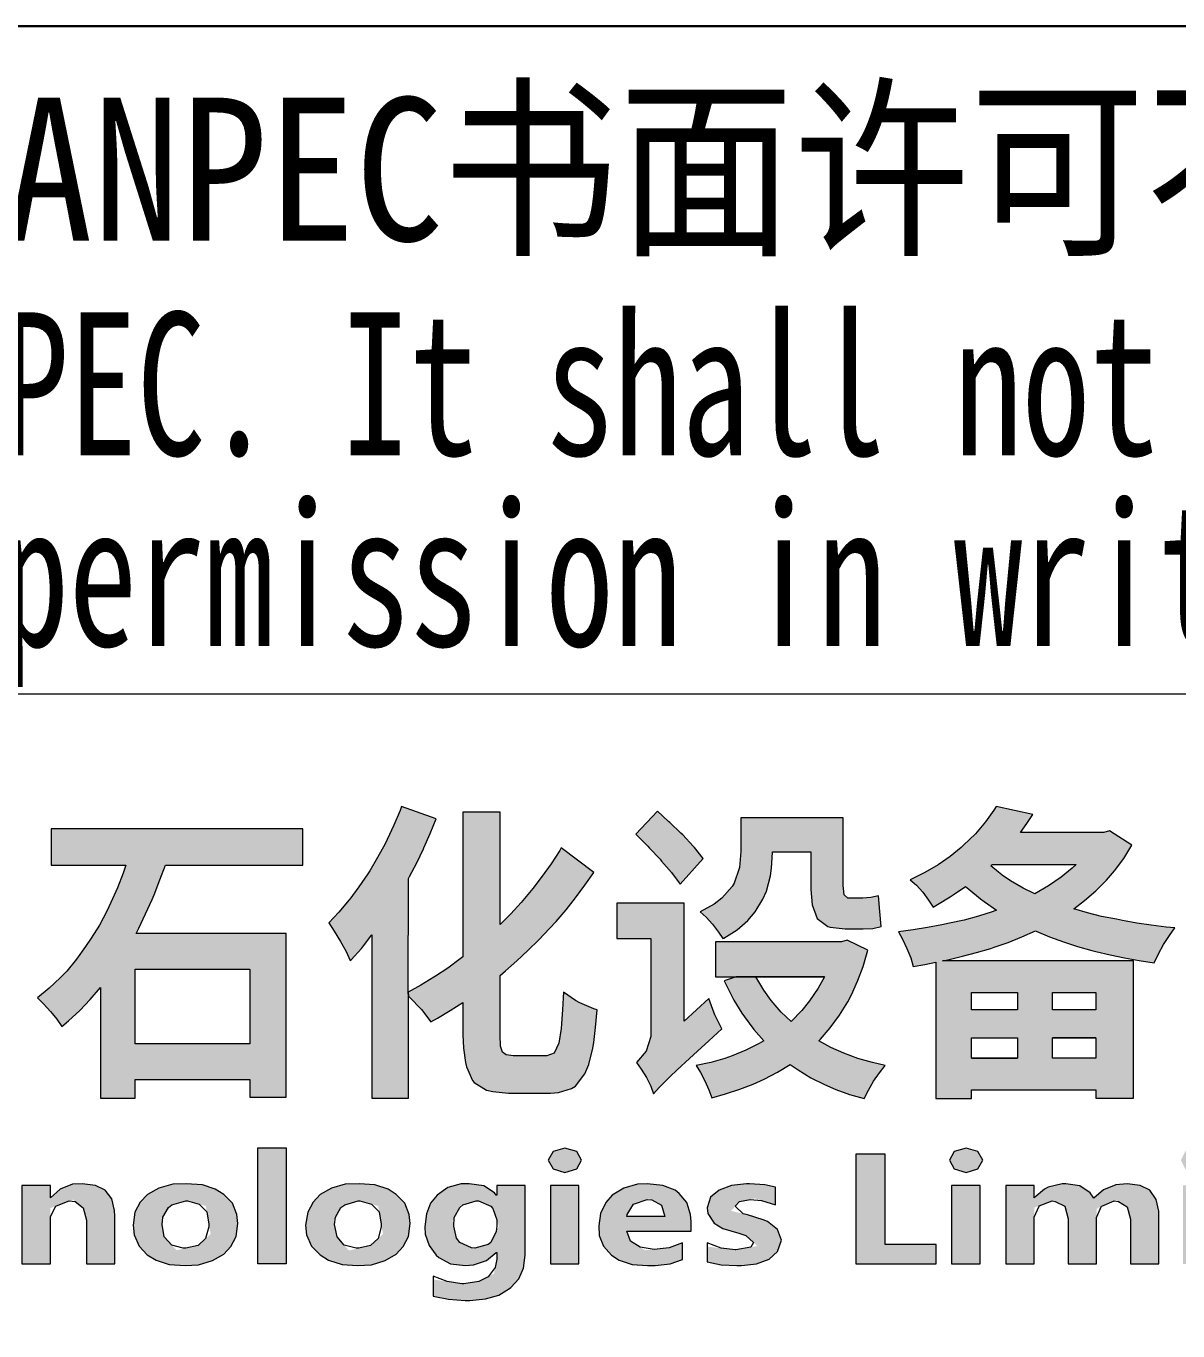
# Model space of a CAD drawing. Header units: millimetres. Extents: x 2135 to 2555, y 1580 to 1877.
# Drawn here: x 2479.14 to 2503.31, y 1627.4 to 1654.77 of the extents above; entities that cross this region are included whole.
import ezdxf
from ezdxf.enums import TextEntityAlignment as Align

# ---------------------------------------------------------------- set-up
doc = ezdxf.new("R2010")
doc.units = ezdxf.units.MM
for name, color, linetype, lineweight in [('1粗实线', 7, 'Continuous', 30), ('7文本', 2, 'Continuous', 18), ('8标注', 3, 'Continuous', 18), ('9图表', 4, 'Continuous', 18)]:
    doc.layers.add(name, color=color, linetype=linetype, lineweight=lineweight)
doc.layers.add('LOGO 1', color=7, linetype='Continuous', true_color=0x1e2380)
doc.styles.add('lanpec', font='bpec_e.shx', dxfattribs={"width": 0.75, "bigfont": 'hztxt.shx'})
doc.styles.add('黑体', font='simhei.ttf', dxfattribs={"width": 1.5})

# ---------------------------------------------------------------- blocks, each defined once
blk = doc.blocks.new('蓝滨LOGO')
at = {"layer": 'LOGO 1'}
h = blk.add_hatch(color=256, dxfattribs=at)
h.dxf.hatch_style = 1
h.paths.add_polyline_path([(50.98, 8.835), (51.001, 8.877), (51.156, 9.166), (51.3, 9.46), (51.306, 9.481), (51.44, 9.78), (51.564, 10.085), (50.836, 10.348), (50.805, 10.26), (50.676, 9.956), (50.536, 9.656), (50.49, 9.563), (50.335, 9.274), (50.17, 8.995), (50.129, 8.934), (49.943, 8.66), (49.752, 8.402), (49.736, 8.386), (49.52, 8.128), (49.308, 7.906), (49.422, 7.731), (49.556, 7.514), (49.674, 7.302), (49.762, 7.117), (49.778, 7.132), (49.994, 7.37), (50.015, 7.395), (50.216, 7.653), (50.216, 4.226), (50.98, 4.226), (50.98, 6.368), (50.975, 6.451)])
h.paths.add_polyline_path([(53.257, 7.106), (53.489, 7.323), (53.716, 7.55), (53.943, 7.788), (54.082, 7.937), (54.289, 8.18), (54.49, 8.433), (54.686, 8.696), (54.872, 8.964), (54.186, 9.475), (54.155, 9.419), (53.974, 9.145), (53.788, 8.882), (53.592, 8.624), (53.556, 8.583), (53.344, 8.335), (53.128, 8.097), (52.906, 7.87), (52.906, 10.224), (52.126, 10.224), (52.126, 7.194), (52.064, 7.148), (51.806, 6.957), (51.553, 6.786), (51.517, 6.766), (51.244, 6.6), (50.975, 6.451), (50.98, 6.368), (51.016, 6.332), (51.244, 6.1), (51.254, 6.089), (51.45, 5.831), (51.589, 5.904), (51.858, 6.064), (52.126, 6.234), (52.126, 5.563), (52.137, 5.279), (52.178, 4.975), (52.198, 4.887), (52.328, 4.598), (52.358, 4.556), (52.622, 4.396), (52.751, 4.366), (53.081, 4.335), (53.959, 4.335), (54.129, 4.35), (54.402, 4.433), (54.485, 4.484), (54.686, 4.737), (54.769, 4.933), (54.852, 5.279), (54.872, 5.393), (54.908, 5.713), (54.939, 6.079), (54.872, 6.1), (54.578, 6.229), (54.485, 6.28), (54.232, 6.451), (54.217, 6.089), (54.196, 5.79), (54.186, 5.692), (54.139, 5.382), (54.041, 5.171), (53.886, 5.114), (53.179, 5.114), (53.035, 5.135), (52.952, 5.191), (52.916, 5.32), (52.906, 5.553), (52.906, 6.802), (53.019, 6.9)])
h = blk.add_hatch(color=256, dxfattribs=at)
h.dxf.hatch_style = 1
h.paths.add_polyline_path([(56.767, 8.319), (55.352, 8.319), (55.352, 7.576), (56.07, 7.576), (56.07, 5.615), (56.065, 5.522), (55.972, 5.217), (55.765, 4.975), (55.868, 4.84), (55.977, 4.665), (56.07, 4.479), (56.126, 4.319), (56.245, 4.453), (56.467, 4.675), (56.622, 4.82), (56.88, 5.062), (57.05, 5.217), (57.283, 5.429), (57.556, 5.682), (57.412, 5.976), (57.396, 6.012), (57.283, 6.322), (56.767, 5.847)])
h.paths.add_polyline_path([(56.736, 9.749), (56.699, 9.785), (56.467, 10.007), (56.441, 10.028), (56.209, 10.245), (55.75, 9.765), (55.775, 9.744), (56.003, 9.512), (56.039, 9.47), (56.261, 9.238), (56.292, 9.202), (56.503, 8.959), (56.684, 8.717), (57.169, 9.254), (56.983, 9.486), (56.957, 9.512)])
h.paths.add_polyline_path([(58.599, 9.052), (58.62, 9.383), (58.62, 9.393), (59.425, 9.393), (59.425, 8.696), (59.425, 8.608), (59.456, 8.283), (59.559, 7.999), (59.781, 7.829), (59.827, 7.813), (60.142, 7.777), (60.524, 7.777), (60.725, 7.788), (60.901, 7.829), (60.87, 8.144), (60.844, 8.469), (60.684, 8.438), (60.514, 8.423), (60.199, 8.423), (60.122, 8.49), (60.106, 8.691), (60.106, 10.11), (57.954, 10.11), (57.954, 9.408), (57.954, 9.403), (57.928, 9.068), (57.923, 9.047), (57.814, 8.737), (57.773, 8.665), (57.556, 8.423), (57.396, 8.299), (57.102, 8.133), (57.226, 8.025), (57.36, 7.875), (57.489, 7.71), (57.577, 7.576), (57.598, 7.581), (57.876, 7.757), (58.103, 7.953), (58.258, 8.133), (58.418, 8.402), (58.496, 8.572), (58.578, 8.892)])
h.paths.add_polyline_path([(60.622, 7.333), (60.189, 7.54), (60.07, 7.509), (57.422, 7.509), (57.422, 6.776), (57.856, 6.776), (59.714, 6.776), (59.58, 6.539), (59.399, 6.27), (59.234, 6.069), (59.012, 5.837), (58.805, 6.033), (58.594, 6.275), (58.439, 6.497), (58.274, 6.776), (57.856, 6.776), (57.608, 6.688), (57.659, 6.58), (57.809, 6.286), (57.979, 6.012), (58.036, 5.935), (58.227, 5.671), (58.439, 5.429), (58.341, 5.372), (58.062, 5.233), (57.773, 5.114), (57.623, 5.062), (57.329, 4.98), (57.019, 4.913), (57.107, 4.768), (57.2, 4.593), (57.283, 4.407), (57.345, 4.236), (57.634, 4.319), (57.933, 4.417), (58.217, 4.526), (58.449, 4.629), (58.728, 4.773), (58.991, 4.938), (59.156, 4.82), (59.425, 4.655), (59.709, 4.515), (59.946, 4.412), (60.235, 4.309), (60.545, 4.221), (60.633, 4.396), (60.741, 4.587), (60.865, 4.763), (60.984, 4.913), (60.72, 4.975), (60.411, 5.062), (60.116, 5.171), (59.843, 5.289), (59.59, 5.429), (59.626, 5.465), (59.832, 5.702), (60.029, 5.966), (60.199, 6.249), (60.276, 6.394), (60.405, 6.683), (60.524, 6.993)])
h = blk.add_hatch(color=256, dxfattribs=at)
h.dxf.hatch_style = 1
h.paths.add_polyline_path([(64.942, 8.201), (65.164, 8.371), (65.402, 8.577), (65.629, 8.799), (65.794, 8.995), (65.99, 9.254), (66.161, 9.532), (65.691, 9.832), (65.572, 9.801), (63.822, 9.801), (63.957, 9.986), (64.086, 10.177), (63.311, 10.348), (63.265, 10.27), (63.089, 10.023), (62.883, 9.775), (62.63, 9.532), (62.578, 9.486), (62.351, 9.3), (62.093, 9.125), (61.815, 8.959), (61.51, 8.81), (61.639, 8.696), (61.773, 8.546), (61.897, 8.381), (61.99, 8.232), (62.083, 8.288), (62.346, 8.448), (62.413, 8.49), (62.671, 8.67), (62.738, 8.614), (62.986, 8.407), (63.064, 8.35), (63.322, 8.17), (63.229, 8.139), (62.94, 8.046), (62.64, 7.963), (62.331, 7.896), (62.176, 7.865), (61.876, 7.808), (61.572, 7.757), (61.262, 7.715), (61.35, 7.561), (61.438, 7.37), (61.52, 7.173), (61.572, 6.993), (61.815, 7.034), (62.047, 7.081), (62.047, 4.221), (62.795, 4.221), (62.795, 4.407), (65.402, 4.407), (65.402, 4.226), (66.192, 4.226), (66.192, 7.106), (62.186, 7.106), (62.3, 7.127), (62.604, 7.204), (62.904, 7.282), (63.198, 7.37), (63.27, 7.395), (63.564, 7.493), (63.853, 7.612), (64.137, 7.736), (64.153, 7.731), (64.431, 7.612), (64.726, 7.509), (65.02, 7.411), (65.324, 7.328), (65.407, 7.302), (65.706, 7.235), (66.006, 7.173), (66.315, 7.117), (66.625, 7.07), (66.718, 7.256), (66.826, 7.452), (66.95, 7.638), (67.064, 7.798), (66.878, 7.813), (66.568, 7.855), (66.264, 7.901), (65.964, 7.953), (65.835, 7.979), (65.526, 8.041), (65.232, 8.118)])
h.paths.add_polyline_path([(64.122, 8.515), (63.879, 8.634), (63.611, 8.789), (63.44, 8.903), (63.203, 9.104), (63.229, 9.13), (64.989, 9.13), (64.906, 9.052), (64.674, 8.861), (64.411, 8.681)], flags=16)
h.paths.add_polyline_path([(63.76, 6.446), (63.76, 6.084), (62.795, 6.084), (62.795, 6.446)], flags=16)
h.paths.add_polyline_path([(64.493, 6.446), (65.402, 6.446), (65.402, 6.084), (64.493, 6.084)], flags=16)
h.paths.add_polyline_path([(63.76, 5.491), (63.76, 5.067), (62.795, 5.067), (62.795, 5.491)], flags=16)
h.paths.add_polyline_path([(64.493, 5.491), (65.402, 5.491), (65.402, 5.067), (64.493, 5.067)], flags=16)
h = blk.add_hatch(color=256, dxfattribs=at)
h.dxf.hatch_style = 1
h.paths.add_polyline_path([(45.468, 8.092), (45.602, 8.392), (45.648, 8.495), (45.767, 8.804), (45.886, 9.114), (48.766, 9.114), (48.766, 9.878), (43.486, 9.878), (43.486, 9.114), (45.055, 9.114), (44.998, 8.944), (44.879, 8.639), (44.74, 8.33), (44.652, 8.149), (44.497, 7.86), (44.327, 7.581), (44.208, 7.406), (44.017, 7.142), (43.811, 6.895), (43.677, 6.755), (43.444, 6.533), (43.202, 6.332), (43.326, 6.208), (43.47, 6.048), (43.604, 5.883), (43.708, 5.733), (43.852, 5.852), (44.084, 6.064), (44.306, 6.296), (44.518, 6.549), (44.518, 4.226), (45.251, 4.226), (45.251, 4.618), (47.651, 4.618), (47.651, 4.252), (48.415, 4.252), (48.415, 7.679), (45.266, 7.679), (45.323, 7.793)])
h.paths.add_polyline_path([(45.251, 6.936), (47.651, 6.936), (47.651, 5.367), (45.251, 5.367)], flags=16)
h = blk.add_hatch(color=256, dxfattribs=at)
h.dxf.hatch_style = 1
h.paths.add_polyline_path([(35.087, 2.659), (35.91, 2.659), (35.91, 3.054), (33.656, 3.054), (33.656, 2.659), (34.479, 2.659), (34.479, 0.755), (35.087, 0.755)])
h.paths.add_polyline_path([(36.721, 1.442), (38.062, 1.442), (38.062, 1.645), (38.051, 1.792), (37.972, 2.04), (37.825, 2.231), (37.724, 2.299), (37.465, 2.4), (37.138, 2.434), (36.935, 2.423), (36.654, 2.344), (36.417, 2.197), (36.271, 2.04), (36.158, 1.814), (36.124, 1.555), (36.147, 1.352), (36.237, 1.127), (36.395, 0.935), (36.552, 0.834), (36.823, 0.744), (37.161, 0.721), (37.307, 0.721), (37.634, 0.755), (37.893, 0.845), (37.893, 1.194), (37.882, 1.194), (37.611, 1.093), (37.095, 1.038), (36.8, 1.228)])
h.paths.add_polyline_path([(37.187, 2.125), (37.442, 1.983), (37.51, 1.747), (36.69, 1.747), (36.868, 2.006)], flags=16)
h.paths.add_polyline_path([(39.62, 2.086), (40, 1.949), (40, 2.366), (39.82, 2.411), (39.471, 2.434), (39.166, 2.411), (38.885, 2.332), (38.648, 2.197), (38.479, 2.028), (38.366, 1.803), (38.333, 1.532), (38.355, 1.363), (38.445, 1.138), (38.626, 0.947), (38.783, 0.845), (39.054, 0.744), (39.38, 0.721), (39.392, 0.721), (39.73, 0.744), (39.989, 0.823), (39.989, 1.206), (39.82, 1.127), (39.429, 1.067), (39.027, 1.249), (38.914, 1.666), (39.155, 2)])
h.paths.add_polyline_path([(40.417, 0.755), (41.014, 0.755), (41.014, 1.69), (41.014, 1.925), (41.461, 2.093), (41.69, 1.949), (41.758, 1.69), (41.758, 0.755), (42.355, 0.755), (42.355, 1.882), (42.287, 2.118), (42.152, 2.299), (41.938, 2.4), (41.657, 2.434), (41.499, 2.423), (41.24, 2.332), (41.014, 2.143), (41.014, 3.189), (40.417, 3.189)])
h.paths.add_polyline_path([(42.873, 0.755), (43.471, 0.755), (43.471, 1.69), (43.471, 1.925), (43.94, 2.101), (44.158, 1.927), (44.226, 1.668), (44.226, 0.755), (44.823, 0.755), (44.823, 1.758), (44.811, 1.871), (44.755, 2.118), (44.62, 2.299), (44.417, 2.4), (44.135, 2.434), (43.933, 2.423), (43.673, 2.321), (43.471, 2.141), (43.471, 2.4), (42.873, 2.4)])
h.paths.add_polyline_path([(45.352, 2.051), (45.24, 1.837), (45.206, 1.566), (45.228, 1.363), (45.33, 1.127), (45.499, 0.947), (45.69, 0.834), (45.961, 0.744), (46.299, 0.721), (46.58, 0.732), (46.873, 0.823), (47.11, 0.958), (47.257, 1.116), (47.369, 1.33), (47.403, 1.6), (47.38, 1.792), (47.29, 2.028), (47.11, 2.209), (46.93, 2.321), (46.659, 2.411), (46.321, 2.434), (46.04, 2.423), (45.747, 2.344), (45.51, 2.209)])
h.paths.add_polyline_path([(45.977, 1.984), (46.327, 2.078), (46.729, 1.968), (46.831, 1.381), (46.569, 1.138), (46.119, 1.04), (45.859, 1.318), (45.795, 1.686)], flags=16)
h.paths.add_polyline_path([(48.417, 3.189), (47.82, 3.189), (47.82, 0.755), (48.417, 0.755)])
h.paths.add_polyline_path([(49.127, 0.947), (49.307, 0.834), (49.589, 0.744), (49.916, 0.721), (50.209, 0.732), (50.49, 0.823), (50.727, 0.958), (50.873, 1.116), (50.986, 1.33), (51.02, 1.6), (50.997, 1.792), (50.907, 2.028), (50.727, 2.209), (50.558, 2.321), (50.276, 2.411), (49.95, 2.434), (49.657, 2.423), (49.364, 2.344), (49.127, 2.209), (48.981, 2.051), (48.868, 1.837), (48.823, 1.566), (48.845, 1.363), (48.947, 1.127)])
h.paths.add_polyline_path([(49.488, 1.318), (49.413, 1.662), (49.589, 1.979), (49.944, 2.078), (50.345, 1.968), (50.448, 1.381), (50.186, 1.138), (49.733, 1.035)], flags=16)
h.paths.add_polyline_path([(53.431, 0.935), (53.431, 2.4), (52.834, 2.4), (52.834, 2.197), (52.823, 2.197), (52.789, 2.242), (52.564, 2.389), (52.259, 2.434), (52.09, 2.434), (51.809, 2.355), (51.583, 2.197), (51.448, 2.028), (51.358, 1.803), (51.324, 1.532), (51.335, 1.375), (51.414, 1.138), (51.561, 0.935), (51.617, 0.89), (51.865, 0.755), (52.181, 0.721), (52.35, 0.732), (52.62, 0.823), (52.823, 0.992), (52.859, 0.992), (52.777, 0.55), (52.462, 0.383), (52.124, 0.335), (51.504, 0.427), (51.504, 0.079), (51.538, 0.068), (51.82, 0.011), (52.169, -0.011), (52.271, -0.011), (52.597, 0.023), (52.879, 0.101), (53.104, 0.237), (53.127, 0.259), (53.296, 0.44), (53.397, 0.665)])
h.paths.add_polyline_path([(52.346, 1.074), (52.004, 1.23), (51.907, 1.655), (52.08, 1.982), (52.433, 2.081), (52.745, 1.945), (52.879, 1.544), (52.693, 1.172)], flags=16)
h.paths.add_polyline_path([(53.961, 0.755), (54.558, 0.755), (54.558, 2.4), (53.961, 2.4)])
h.paths.add_polyline_path([(54.265, 3.178), (54.017, 3.11), (53.916, 2.93), (54.017, 2.749), (54.265, 2.671), (54.513, 2.749), (54.614, 2.93), (54.513, 3.11)])
h.paths.add_polyline_path([(55.561, 1.442), (56.913, 1.442), (56.913, 1.645), (56.902, 1.792), (56.823, 2.04), (56.665, 2.231), (56.575, 2.299), (56.316, 2.4), (55.989, 2.434), (55.786, 2.423), (55.504, 2.344), (55.257, 2.197), (55.121, 2.04), (55.009, 1.814), (54.975, 1.555), (54.986, 1.352), (55.076, 1.127), (55.245, 0.935), (55.403, 0.834), (55.674, 0.744), (56, 0.721), (56.158, 0.721), (56.474, 0.755), (56.733, 0.845), (56.733, 1.194), (56.451, 1.093), (55.949, 1.039), (55.64, 1.228)])
h.paths.add_polyline_path([(55.707, 2.006), (56.038, 2.125), (56.293, 1.983), (56.361, 1.747), (55.544, 1.747)], flags=16)
h.paths.add_polyline_path([(58.547, 0.856), (58.727, 1.014), (58.806, 1.251), (58.727, 1.476), (58.513, 1.645), (58.423, 1.679), (58.096, 1.78), (57.753, 1.866), (57.927, 2.062), (58.251, 2.127), (58.682, 1.994), (58.682, 2.366), (58.457, 2.411), (58.141, 2.434), (58.074, 2.434), (57.758, 2.4), (57.499, 2.299), (57.319, 2.152), (57.251, 1.927), (57.262, 1.814), (57.397, 1.611), (57.578, 1.499), (58.06, 1.354), (58.303, 1.129), (57.844, 1.047), (57.251, 1.116), (57.251, 0.8), (57.544, 0.732), (57.871, 0.721), (57.972, 0.721), (58.288, 0.755)])
h = blk.add_hatch(color=256, dxfattribs=at)
h.dxf.hatch_style = 1
h.paths.add_polyline_path([(62.051, 0.755), (62.051, 1.161), (60.981, 1.161), (60.981, 3.054), (60.372, 3.054), (60.372, 0.755)])
h.paths.add_polyline_path([(62.975, 2.4), (62.378, 2.4), (62.378, 0.755), (62.975, 0.755)])
h.paths.add_polyline_path([(62.682, 2.671), (62.93, 2.749), (63.031, 2.93), (62.93, 3.11), (62.682, 3.178), (62.434, 3.11), (62.333, 2.93), (62.434, 2.749)])
h.paths.add_polyline_path([(63.516, 0.755), (64.113, 0.755), (64.113, 1.668), (64.113, 1.934), (64.511, 2.083), (64.755, 1.961), (64.823, 1.702), (64.823, 0.755), (65.42, 0.755), (65.42, 1.679), (65.42, 1.912), (65.519, 1.955), (65.521, 1.961), (65.533, 1.961), (65.834, 2.092), (66.062, 1.949), (66.13, 1.69), (66.13, 0.755), (66.727, 0.755), (66.727, 1.859), (66.671, 2.107), (66.536, 2.299), (66.333, 2.4), (66.062, 2.434), (65.826, 2.411), (65.567, 2.31), (65.364, 2.13), (65.285, 2.242), (65.071, 2.389), (64.778, 2.434), (64.699, 2.434), (64.406, 2.366), (64.327, 2.321), (64.113, 2.141), (64.113, 2.4), (63.516, 2.4)])
h.paths.add_polyline_path([(67.831, 2.4), (67.234, 2.4), (67.234, 0.755), (67.831, 0.755)])
h.paths.add_polyline_path([(67.538, 2.671), (67.786, 2.749), (67.876, 2.93), (67.786, 3.11), (67.538, 3.178), (67.279, 3.11), (67.189, 2.93), (67.279, 2.749)])
h.paths.add_polyline_path([(69.105, 2.04), (69.567, 2.04), (69.567, 2.4), (69.105, 2.4), (69.105, 2.896), (68.507, 2.761), (68.507, 2.4), (68.169, 2.4), (68.169, 2.04), (68.507, 2.04), (68.507, 1.262), (68.541, 1.059), (68.654, 0.868), (68.868, 0.755), (69.161, 0.721), (69.296, 0.721), (69.567, 0.778), (69.567, 1.138), (69.228, 1.044), (69.105, 1.352)])
h.paths.add_polyline_path([(69.814, 1.555), (69.837, 1.352), (69.927, 1.127), (70.085, 0.935), (70.243, 0.834), (70.513, 0.744), (70.851, 0.721), (70.998, 0.721), (71.324, 0.755), (71.583, 0.845), (71.583, 1.194), (71.572, 1.194), (71.302, 1.093), (70.785, 1.038), (70.491, 1.228), (70.412, 1.442), (71.752, 1.442), (71.752, 1.645), (71.741, 1.792), (71.662, 2.04), (71.516, 2.231), (71.414, 2.299), (71.155, 2.4), (70.829, 2.434), (70.626, 2.423), (70.344, 2.344), (70.107, 2.197), (69.961, 2.04), (69.848, 1.814)])
h.paths.add_polyline_path([(70.558, 2.006), (70.877, 2.125), (71.133, 1.983), (71.2, 1.747), (70.381, 1.747)], flags=16)
h.paths.add_polyline_path([(72.034, 1.375), (72.113, 1.127), (72.26, 0.935), (72.316, 0.879), (72.564, 0.755), (72.879, 0.721), (73.037, 0.732), (73.307, 0.811), (73.533, 1.001), (73.533, 0.755), (74.13, 0.755), (74.13, 3.189), (73.533, 3.189), (73.533, 2.209), (73.522, 2.209), (73.488, 2.242), (73.274, 2.389), (72.958, 2.434), (72.8, 2.434), (72.519, 2.344), (72.282, 2.197), (72.158, 2.04), (72.057, 1.803), (72.023, 1.544)])
h.paths.add_polyline_path([(73.132, 2.081), (73.448, 1.943), (73.581, 1.545), (73.389, 1.18), (73.05, 1.072), (72.702, 1.23), (72.61, 1.652), (72.785, 1.984)], flags=16)
at = {"color": 164, "lineweight": 0}
for points in [[(50.836, 10.348), (50.805, 10.26), (50.676, 9.956), (50.536, 9.656), (50.49, 9.563), (50.335, 9.274), (50.17, 8.995), (50.129, 8.934), (49.943, 8.66), (49.752, 8.402), (49.736, 8.386), (49.52, 8.128), (49.308, 7.906), (49.422, 7.731)], [(50.216, 7.653), (50.216, 4.226), (50.98, 4.226), (50.98, 6.368), (50.975, 6.451), (50.98, 8.835), (51.001, 8.877), (51.156, 9.166), (51.3, 9.46), (51.306, 9.481), (51.44, 9.78), (51.564, 10.085), (50.836, 10.348)], [(52.906, 10.224), (52.126, 10.224), (52.126, 7.194), (52.064, 7.148), (51.806, 6.957), (51.553, 6.786), (51.517, 6.766), (51.244, 6.6), (50.975, 6.451), (50.98, 6.368), (51.016, 6.332)], [(52.906, 7.87), (52.906, 10.224)], [(63.311, 10.348), (63.265, 10.27), (63.089, 10.023), (62.883, 9.775)], [(63.822, 9.801), (63.957, 9.986), (64.086, 10.177), (63.311, 10.348)], [(48.766, 9.878), (43.486, 9.878), (43.486, 9.114), (45.055, 9.114), (44.998, 8.944), (44.879, 8.639), (44.74, 8.33), (44.652, 8.149), (44.497, 7.86), (44.327, 7.581), (44.208, 7.406), (44.017, 7.142)], [(47.651, 4.618), (47.651, 4.252), (48.415, 4.252), (48.415, 7.679), (45.266, 7.679), (45.323, 7.793), (45.468, 8.092), (45.602, 8.392), (45.648, 8.495), (45.767, 8.804), (45.886, 9.114), (48.766, 9.114), (48.766, 9.878)], [(60.106, 10.11), (57.954, 10.11), (57.954, 9.408), (57.954, 9.403)], [(60.199, 8.423), (60.122, 8.49), (60.106, 8.691), (60.106, 10.11)], [(62.883, 9.775), (62.63, 9.532), (62.578, 9.486), (62.351, 9.3), (62.093, 9.125), (61.815, 8.959), (61.51, 8.81), (61.639, 8.696)], [(65.691, 9.832), (65.572, 9.801), (63.822, 9.801)], [(65.99, 9.254), (66.161, 9.532), (65.691, 9.832)], [(54.186, 9.475), (54.155, 9.419), (53.974, 9.145), (53.788, 8.882), (53.592, 8.624), (53.556, 8.583), (53.344, 8.335), (53.128, 8.097), (52.906, 7.87)], [(53.943, 7.788), (54.082, 7.937), (54.289, 8.18), (54.49, 8.433), (54.686, 8.696), (54.872, 8.964), (54.186, 9.475)], [(57.954, 9.403), (57.928, 9.068), (57.923, 9.047), (57.814, 8.737), (57.773, 8.665), (57.556, 8.423), (57.396, 8.299), (57.102, 8.133), (57.226, 8.025), (57.36, 7.875), (57.489, 7.71), (57.577, 7.576), (57.598, 7.581), (57.876, 7.757), (58.103, 7.953), (58.258, 8.133), (58.418, 8.402), (58.496, 8.572), (58.578, 8.892), (58.599, 9.052), (58.62, 9.383), (58.62, 9.393), (59.425, 9.393)], [(59.425, 9.393), (59.425, 8.696), (59.425, 8.608), (59.456, 8.283)], [(64.122, 8.515), (63.879, 8.634), (63.611, 8.789), (63.44, 8.903), (63.203, 9.104), (63.229, 9.13), (64.989, 9.13)], [(64.989, 9.13), (64.906, 9.052), (64.674, 8.861), (64.411, 8.681), (64.122, 8.515)], [(64.137, 7.736), (64.153, 7.731), (64.431, 7.612), (64.726, 7.509), (65.02, 7.411), (65.324, 7.328), (65.407, 7.302), (65.706, 7.235), (66.006, 7.173), (66.315, 7.117), (66.625, 7.07), (66.718, 7.256), (66.826, 7.452), (66.95, 7.638), (67.064, 7.798), (66.878, 7.813), (66.568, 7.855), (66.264, 7.901), (65.964, 7.953), (65.835, 7.979), (65.526, 8.041), (65.232, 8.118), (64.942, 8.201), (65.164, 8.371), (65.402, 8.577), (65.629, 8.799), (65.794, 8.995), (65.99, 9.254)], [(61.639, 8.696), (61.773, 8.546), (61.897, 8.381), (61.99, 8.232), (62.083, 8.288), (62.346, 8.448), (62.413, 8.49), (62.671, 8.67)], [(62.671, 8.67), (62.738, 8.614), (62.986, 8.407)], [(56.767, 8.319), (55.352, 8.319), (55.352, 7.576), (56.07, 7.576), (56.07, 5.615), (56.065, 5.522), (55.972, 5.217), (55.765, 4.975), (55.868, 4.84), (55.977, 4.665), (56.07, 4.479), (56.126, 4.319), (56.245, 4.453), (56.467, 4.675), (56.622, 4.82), (56.88, 5.062), (57.05, 5.217), (57.283, 5.429), (57.556, 5.682)], [(56.767, 5.847), (56.767, 8.319)], [(59.456, 8.283), (59.559, 7.999), (59.781, 7.829), (59.827, 7.813), (60.142, 7.777), (60.524, 7.777), (60.725, 7.788), (60.901, 7.829), (60.87, 8.144), (60.844, 8.469)], [(60.844, 8.469), (60.684, 8.438), (60.514, 8.423), (60.199, 8.423)], [(62.986, 8.407), (63.064, 8.35), (63.322, 8.17), (63.229, 8.139), (62.94, 8.046), (62.64, 7.963), (62.331, 7.896), (62.176, 7.865), (61.876, 7.808), (61.572, 7.757)], [(49.422, 7.731), (49.556, 7.514), (49.674, 7.302), (49.762, 7.117), (49.778, 7.132), (49.994, 7.37), (50.015, 7.395), (50.216, 7.653)], [(53.179, 5.114), (53.035, 5.135), (52.952, 5.191), (52.916, 5.32), (52.906, 5.553), (52.906, 6.802), (53.019, 6.9), (53.257, 7.106), (53.489, 7.323), (53.716, 7.55), (53.943, 7.788)], [(61.572, 7.757), (61.262, 7.715), (61.35, 7.561), (61.438, 7.37), (61.52, 7.173), (61.572, 6.993), (61.815, 7.034), (62.047, 7.081)], [(66.192, 7.106), (62.186, 7.106), (62.3, 7.127), (62.604, 7.204), (62.904, 7.282), (63.198, 7.37), (63.27, 7.395), (63.564, 7.493), (63.853, 7.612), (64.137, 7.736)], [(60.189, 7.54), (60.07, 7.509), (57.422, 7.509), (57.422, 6.776), (57.856, 6.776), (59.714, 6.776), (59.58, 6.539), (59.399, 6.27), (59.234, 6.069), (59.012, 5.837)], [(59.832, 5.702), (60.029, 5.966), (60.199, 6.249), (60.276, 6.394), (60.405, 6.683), (60.524, 6.993), (60.622, 7.333), (60.189, 7.54)], [(44.017, 7.142), (43.811, 6.895), (43.677, 6.755)], [(45.251, 5.367), (45.251, 6.936), (47.651, 6.936)], [(47.651, 6.936), (47.651, 5.367), (45.251, 5.367)], [(62.047, 7.081), (62.047, 4.221), (62.795, 4.221), (62.795, 4.407), (65.402, 4.407)], [(65.402, 4.407), (65.402, 4.226), (66.192, 4.226), (66.192, 7.106)], [(43.677, 6.755), (43.444, 6.533), (43.202, 6.332), (43.326, 6.208), (43.47, 6.048), (43.604, 5.883), (43.708, 5.733), (43.852, 5.852), (44.084, 6.064), (44.306, 6.296), (44.518, 6.549)], [(57.856, 6.776), (57.608, 6.688), (57.659, 6.58), (57.809, 6.286), (57.979, 6.012), (58.036, 5.935), (58.227, 5.671), (58.439, 5.429), (58.341, 5.372), (58.062, 5.233), (57.773, 5.114), (57.623, 5.062), (57.329, 4.98), (57.019, 4.913), (57.107, 4.768), (57.2, 4.593), (57.283, 4.407), (57.345, 4.236), (57.634, 4.319), (57.933, 4.417), (58.217, 4.526), (58.449, 4.629), (58.728, 4.773), (58.991, 4.938)], [(59.012, 5.837), (58.805, 6.033), (58.594, 6.275), (58.439, 6.497), (58.274, 6.776), (59.714, 6.776), (57.856, 6.776)], [(44.518, 6.549), (44.518, 4.226), (45.251, 4.226), (45.251, 4.618), (47.651, 4.618)], [(51.016, 6.332), (51.244, 6.1), (51.254, 6.089), (51.45, 5.831), (51.589, 5.904), (51.858, 6.064), (52.126, 6.234)], [(52.178, 4.975), (52.198, 4.887), (52.328, 4.598), (52.358, 4.556), (52.622, 4.396), (52.751, 4.366), (53.081, 4.335), (53.959, 4.335), (54.129, 4.35), (54.402, 4.433), (54.485, 4.484), (54.686, 4.737), (54.769, 4.933), (54.852, 5.279), (54.872, 5.393), (54.908, 5.713), (54.939, 6.079), (54.872, 6.1), (54.578, 6.229), (54.485, 6.28), (54.232, 6.451)], [(54.232, 6.451), (54.217, 6.089), (54.196, 5.79), (54.186, 5.692), (54.139, 5.382), (54.041, 5.171), (53.886, 5.114), (53.179, 5.114)], [(57.283, 6.322), (56.767, 5.847)], [(57.556, 5.682), (57.412, 5.976), (57.396, 6.012), (57.283, 6.322)], [(62.795, 6.084), (62.795, 6.446), (63.76, 6.446)], [(63.76, 6.446), (63.76, 6.084)], [(64.493, 6.084), (64.493, 6.446)], [(65.402, 6.446), (65.402, 6.084), (64.493, 6.084)], [(64.493, 6.446), (65.402, 6.446)], [(52.126, 6.234), (52.126, 5.563), (52.137, 5.279), (52.178, 4.975)], [(63.76, 6.084), (62.795, 6.084)], [(60.72, 4.975), (60.411, 5.062), (60.116, 5.171), (59.843, 5.289), (59.59, 5.429), (59.626, 5.465), (59.832, 5.702)], [(63.76, 5.491), (63.76, 5.067), (62.795, 5.067), (63.76, 5.067)], [(63.76, 5.067), (62.795, 5.067), (62.795, 5.491), (63.76, 5.491)], [(64.493, 5.067), (64.493, 5.491), (65.402, 5.491), (64.493, 5.491)], [(64.493, 5.491), (65.402, 5.491), (65.402, 5.067), (64.493, 5.067)], [(58.991, 4.938), (59.156, 4.82), (59.425, 4.655), (59.709, 4.515), (59.946, 4.412), (60.235, 4.309), (60.545, 4.221), (60.633, 4.396), (60.741, 4.587), (60.865, 4.763), (60.984, 4.913), (60.72, 4.975)], [(58.991, 4.938), (59.156, 4.82), (59.425, 4.655), (59.709, 4.515), (59.946, 4.412), (60.235, 4.309), (60.545, 4.221), (60.633, 4.396), (60.741, 4.587), (60.865, 4.763), (60.984, 4.913), (60.72, 4.975)]]:
    blk.add_lwpolyline(points, dxfattribs=at)
blk.add_lwpolyline([(56.209, 10.245), (55.75, 9.765), (55.775, 9.744), (56.003, 9.512), (56.039, 9.47), (56.261, 9.238), (56.292, 9.202), (56.503, 8.959), (56.684, 8.717), (57.169, 9.254), (56.983, 9.486), (56.957, 9.512), (56.736, 9.749), (56.699, 9.785), (56.467, 10.007), (56.441, 10.028)], close=True, dxfattribs=at)
at = {"layer": 'LOGO 1', "color": 164, "lineweight": 0}
for points in [[(47.82, 0.755), (47.82, 3.189), (48.417, 3.189), (48.417, 0.755), (47.82, 0.755)], [(54.265, 3.178), (54.017, 3.11), (53.916, 2.93), (54.017, 2.749), (54.265, 2.671), (54.513, 2.749), (54.614, 2.93), (54.513, 3.11)], [(60.981, 3.054), (60.372, 3.054), (60.372, 0.755), (62.051, 0.755), (62.051, 1.161), (60.981, 1.161)], [(62.682, 3.178), (62.434, 3.11), (62.333, 2.93), (62.434, 2.749), (62.682, 2.671), (62.93, 2.749), (63.031, 2.93), (62.93, 3.11)], [(54.558, 2.4), (53.961, 2.4), (53.961, 0.755), (54.558, 0.755)], [(62.975, 2.4), (62.378, 2.4), (62.378, 0.755), (62.975, 0.755)]]:
    blk.add_lwpolyline(points, close=True, dxfattribs=at)
for points in [[(43.471, 2.4), (42.873, 2.4), (42.873, 0.755), (43.471, 0.755), (43.471, 1.69), (43.471, 1.747), (43.583, 1.961), (43.595, 1.972), (43.865, 2.073)], [(44.135, 2.434), (43.933, 2.423), (43.673, 2.321), (43.471, 2.141), (43.471, 2.141)], [(43.471, 2.141), (43.471, 2.4)], [(44.755, 2.118), (44.62, 2.299), (44.417, 2.4), (44.135, 2.434)], [(45.51, 2.209), (45.352, 2.051), (45.24, 1.837), (45.206, 1.566), (45.228, 1.363), (45.33, 1.127), (45.499, 0.947), (45.69, 0.834), (45.961, 0.744), (46.299, 0.721), (46.58, 0.732), (46.873, 0.823), (47.11, 0.958)], [(46.321, 2.434), (46.04, 2.423), (45.747, 2.344), (45.51, 2.209)], [(47.11, 0.958), (47.257, 1.116), (47.369, 1.33), (47.403, 1.6), (47.38, 1.792), (47.29, 2.028), (47.11, 2.209), (46.93, 2.321), (46.659, 2.411), (46.321, 2.434)], [(49.127, 2.209), (48.981, 2.051), (48.868, 1.837), (48.823, 1.566), (48.845, 1.363), (48.947, 1.127), (49.127, 0.947), (49.307, 0.834), (49.589, 0.744), (49.916, 0.721), (50.209, 0.732), (50.49, 0.823), (50.727, 0.958)], [(49.95, 2.434), (49.657, 2.423), (49.364, 2.344), (49.127, 2.209)], [(50.727, 0.958), (50.873, 1.116), (50.986, 1.33), (51.02, 1.6), (50.997, 1.792), (50.907, 2.028), (50.727, 2.209), (50.558, 2.321), (50.276, 2.411), (49.95, 2.434)], [(51.583, 2.197), (51.448, 2.028), (51.358, 1.803), (51.324, 1.532), (51.335, 1.375), (51.414, 1.138), (51.561, 0.935), (51.617, 0.89), (51.865, 0.755), (52.181, 0.721), (52.35, 0.732), (52.62, 0.823), (52.823, 0.992), (52.834, 0.992)], [(52.259, 2.434), (52.09, 2.434), (51.809, 2.355), (51.583, 2.197)], [(52.823, 2.197), (52.789, 2.242), (52.564, 2.389), (52.259, 2.434)], [(53.431, 2.4), (52.834, 2.4), (52.834, 2.197), (52.823, 2.197)], [(53.127, 0.259), (53.296, 0.44), (53.397, 0.665), (53.431, 0.935), (53.431, 2.4)], [(55.257, 2.197), (55.121, 2.04), (55.009, 1.814), (54.975, 1.555), (54.986, 1.352), (55.076, 1.127), (55.245, 0.935)], [(55.989, 2.434), (55.786, 2.423), (55.504, 2.344), (55.257, 2.197)], [(56.913, 1.645), (56.902, 1.792), (56.823, 2.04), (56.665, 2.231), (56.575, 2.299), (56.316, 2.4), (55.989, 2.434)], [(58.141, 2.434), (58.074, 2.434), (57.758, 2.4), (57.499, 2.299), (57.319, 2.152)], [(58.152, 2.107), (58.389, 2.085), (58.682, 1.994), (58.682, 2.366), (58.457, 2.411), (58.141, 2.434)], [(64.113, 2.4), (63.516, 2.4), (63.516, 0.755), (64.113, 0.755), (64.113, 1.668), (64.113, 1.735), (64.214, 1.961), (64.214, 1.972), (64.485, 2.073)], [(64.778, 2.434), (64.699, 2.434), (64.406, 2.366), (64.327, 2.321), (64.113, 2.141), (64.113, 2.141)], [(64.113, 2.141), (64.113, 2.4)], [(65.364, 2.13), (65.285, 2.242), (65.071, 2.389), (64.778, 2.434)], [(66.062, 2.434), (65.826, 2.411), (65.567, 2.31), (65.364, 2.13)], [(66.671, 2.107), (66.536, 2.299), (66.333, 2.4), (66.062, 2.434)], [(43.865, 2.073), (43.989, 2.062), (44.158, 1.927), (44.226, 1.668), (44.226, 0.755), (44.823, 0.755), (44.823, 1.758), (44.811, 1.871), (44.755, 2.118)], [(43.865, 2.073), (43.989, 2.062), (44.158, 1.927), (44.226, 1.668), (44.226, 0.755), (44.823, 0.755), (44.823, 1.758), (44.811, 1.871), (44.755, 2.118)], [(46.31, 1.082), (46.254, 1.082), (46.017, 1.149), (45.859, 1.318), (45.814, 1.578), (45.826, 1.735), (45.949, 1.938), (46.017, 1.994), (46.31, 2.073)], [(46.31, 2.073), (46.344, 2.073), (46.592, 2.006), (46.75, 1.848), (46.795, 1.589), (46.795, 1.532), (46.727, 1.285), (46.569, 1.138), (46.31, 1.082)], [(49.938, 1.082), (49.882, 1.082), (49.634, 1.149), (49.488, 1.318), (49.431, 1.578), (49.454, 1.735), (49.566, 1.938), (49.645, 1.994), (49.927, 2.073)], [(49.927, 2.073), (49.961, 2.073), (50.209, 2.006), (50.366, 1.848), (50.411, 1.589), (50.411, 1.532), (50.344, 1.285), (50.186, 1.138), (49.938, 1.082)], [(52.372, 1.082), (52.304, 1.093), (52.057, 1.206), (51.989, 1.296), (51.933, 1.544), (51.944, 1.724), (52.057, 1.938), (52.124, 1.994), (52.406, 2.073)], [(52.406, 2.073), (52.451, 2.073), (52.71, 1.961), (52.755, 1.916), (52.834, 1.679), (52.834, 1.544), (52.823, 1.431), (52.71, 1.206), (52.654, 1.161), (52.372, 1.082)], [(55.561, 1.747), (55.572, 1.792), (55.707, 2.006), (55.707, 2.006), (55.989, 2.107)], [(55.989, 2.107), (56.09, 2.096), (56.293, 1.983), (56.361, 1.747), (55.561, 1.747)], [(57.319, 2.152), (57.251, 1.927), (57.262, 1.814), (57.397, 1.611), (57.578, 1.499), (57.916, 1.397), (58.062, 1.352), (58.22, 1.206), (58.164, 1.104), (57.848, 1.048)], [(58.727, 1.014), (58.806, 1.251), (58.727, 1.476), (58.513, 1.645), (58.423, 1.679), (58.096, 1.78), (58.006, 1.803), (57.837, 1.961), (57.927, 2.062), (58.152, 2.107)], [(64.485, 2.073), (64.552, 2.062), (64.755, 1.961), (64.823, 1.702), (64.823, 0.755), (65.42, 0.755), (65.42, 1.679), (65.42, 1.724), (65.521, 1.961), (65.533, 1.961), (65.792, 2.073)], [(65.792, 2.073), (65.882, 2.062), (66.062, 1.949), (66.13, 1.69), (66.13, 0.755), (66.727, 0.755), (66.727, 1.78), (66.727, 1.859), (66.671, 2.107)], [(65.792, 2.073), (65.882, 2.062), (66.062, 1.949), (66.13, 1.69), (66.13, 0.755), (66.727, 0.755), (66.727, 1.78), (66.727, 1.859), (66.671, 2.107)], [(56.135, 1.059), (55.843, 1.104), (55.64, 1.228), (55.561, 1.442), (56.913, 1.442), (56.913, 1.645)], [(55.245, 0.935), (55.403, 0.834), (55.674, 0.744), (56, 0.721), (56.158, 0.721), (56.474, 0.755), (56.733, 0.845), (56.733, 1.194)], [(56.733, 1.194), (56.733, 1.194), (56.451, 1.093), (56.135, 1.059)], [(57.848, 1.048), (57.837, 1.048), (57.544, 1.082), (57.251, 1.194)], [(57.251, 1.194), (57.251, 0.8), (57.251, 0.8), (57.544, 0.732), (57.871, 0.721), (57.972, 0.721), (58.288, 0.755), (58.547, 0.856), (58.727, 1.014)], [(52.834, 0.992), (52.834, 0.856), (52.8, 0.676), (52.654, 0.485), (52.462, 0.383), (52.147, 0.338)], [(52.147, 0.338), (52.102, 0.338), (51.797, 0.383), (51.504, 0.496)], [(51.504, 0.496), (51.504, 0.079), (51.538, 0.068), (51.82, 0.011), (52.169, -0.011), (52.271, -0.011), (52.597, 0.023), (52.879, 0.101), (53.104, 0.237), (53.127, 0.259)]]:
    blk.add_lwpolyline(points, dxfattribs=at)
blk = doc.blocks.new('蓝滨、蓝科零件图标题栏模板')
at = {"layer": '1粗实线'}
blk.add_lwpolyline([(-180, 0), (0, 0), (0, 70), (-180, 70)], close=True, dxfattribs=at)
at = {"layer": '9图表'}
blk.add_line((-124, 56), (0, 56), dxfattribs=at)
at = {"layer": '8标注'}
blk.add_blockref('蓝滨LOGO', (-114, 43.291), dxfattribs=at)
at = {"layer": '7文本', "style": 'lanpec'}
for tag, height, width, p in [('设计证书号', 4, 0.7, (-15.5, 38.5, 0)), ('设计签名', 4, 0.75, (-155.5, 31.5, 0)), ('项目编号', 4, 0.75, (-15.5, 31.5, 0)), ('设计日期', 4, 0.75, (-134.5, 31.5, 0)), ('名称', 5, 0.75, (-84, 30)), ('校对签名', 4, 0.75, (-155.5, 24.5, 0)), ('校对日期', 4, 0.75, (-134.5, 24.5, 0)), ('规格', 5, 0.75, (-84, 24)), ('产品编号', 4, 0.75, (-15.5, 24.5, 0)), ('审核签名', 4, 0.75, (-155.5, 17.5, 0)), ('审核日期', 4, 0.75, (-134.5, 17.5, 0)), ('设计阶段', 4, 0.75, (-15.5, 17.5, 0)), ('材料', 4, 0.75, (-54, 10.5, 0)), ('图幅', 4, 0.75, (-25.5, 10.5, 0)), ('比例', 4, 0.75, (-5, 10.5, 0)), ('重量', 4, 0.75, (-50.5, 3.5, 0)), ('REV', 3, 0.75, (-25.5, 3.5, 0))]:
    blk.add_attdef(tag, text='', height=height, dxfattribs=dict(at, width=width)).set_placement(p, align=Align.MIDDLE_CENTER)
at = {"layer": '7文本', "style": 'lanpec', "width": 0.75}
for tag, p in [('图号', (-110.5, 10.5)), ('文件编号', (-110.5, 3.5, 0))]:
    blk.add_attdef(tag, text='', height=4, dxfattribs=at).set_placement(p, align=Align.MIDDLE_LEFT)
at = {"layer": '9图表', "style": '黑体'}
for s, width, p in [('本文件产权属LANPEC所有,未经LANPEC书面许可不准复制或转让第三方。', 0.9, (-123, 67)), ('This document is the property of LANPEC. It shall not be reproduced or transfered', 0.7, (-123, 62.5)), ("to any other party without LANPEC's permission in written form.", 0.7, (-123, 58.5))]:
    blk.add_text(s, height=3, dxfattribs=dict(at, width=width)).set_placement(p, align=Align.MIDDLE_LEFT)

msp = doc.modelspace()

# ---------------------------------------------------------------- block references
at = {"layer": '8标注'}
msp.add_blockref('蓝滨、蓝科零件图标题栏模板', (2550.182, 1584.765), dxfattribs=at)

doc.saveas('drawing.dxf')
